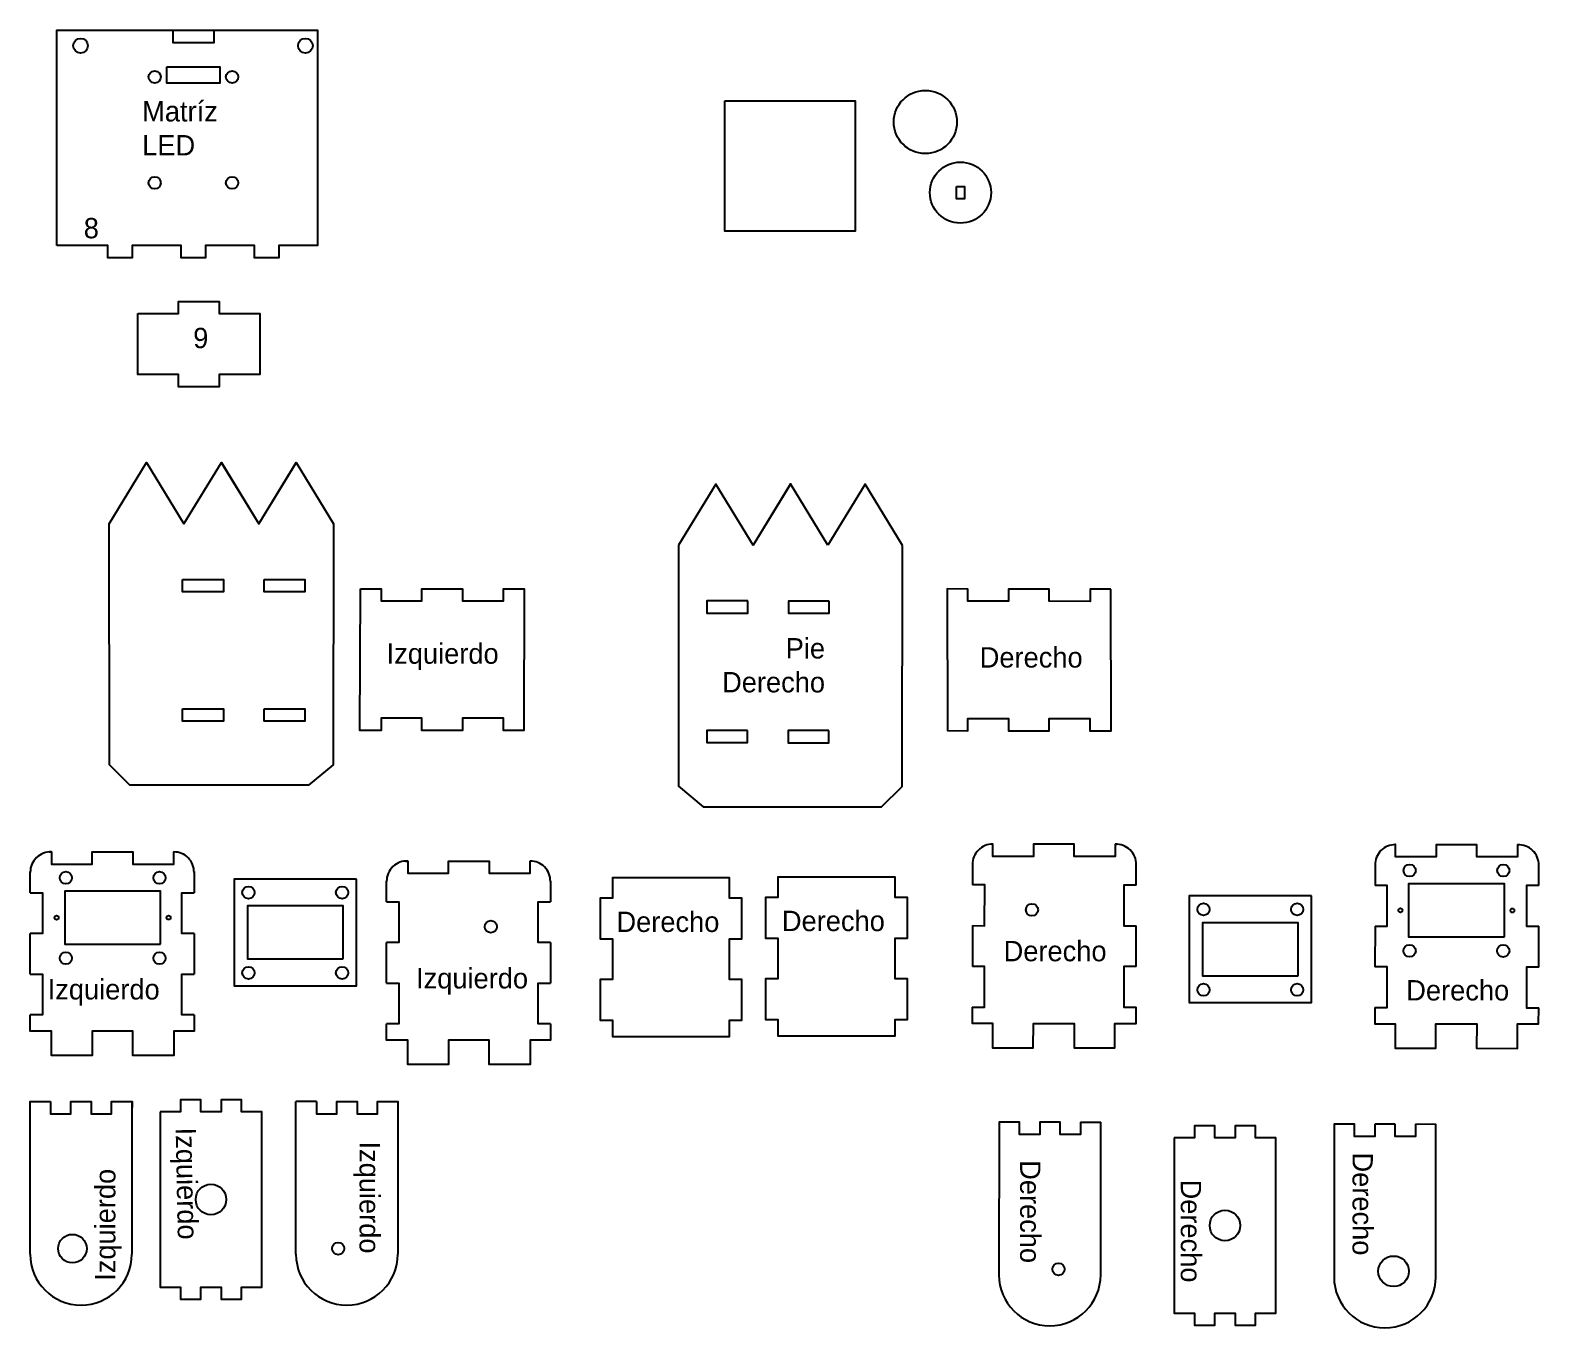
# Model space of a CAD drawing. Extents: x 10 to 742, y 10 to 384.
# Drawn here: x 371.2 to 741.7, y 19.7 to 338.5 of the extents above; entities that cross this region are included whole.
import ezdxf

# ---------------------------------------------------------------- set-up
doc = ezdxf.new("R2010")
doc.units = 0
doc.header["$MEASUREMENT"] = 0

msp = doc.modelspace()

# ---------------------------------------------------------------- linework, layer by layer
at = {"color": 1}
for points in [[(377.81, 285.57), (377.81, 338.49), (441.81, 338.49), (441.81, 285.57), (432.31, 285.57), (432.31, 282.57), (426.31, 282.57), (426.31, 285.57), (414.31, 285.57), (414.31, 282.57), (408.31, 282.57), (408.31, 285.57), (396.31, 285.57), (396.31, 282.57), (390.31, 282.57), (390.31, 285.57), (377.81, 285.57)], [(406.31, 338.49), (416.31, 338.49), (416.31, 335.39), (406.31, 335.39), (406.31, 338.49)], [(404.81, 329.49), (417.81, 329.49), (417.81, 325.49), (404.81, 325.49), (404.81, 329.49)], [(397.64, 268.88), (407.64, 268.88), (407.64, 271.88), (417.64, 271.88), (417.64, 268.88), (427.64, 268.88), (427.64, 253.88), (417.64, 253.88), (417.64, 250.88), (407.64, 250.88), (407.64, 253.88), (397.64, 253.88), (397.64, 268.88)], [(390.66, 217.27), (399.83, 232.27), (408.99, 217.27)], [(408.99, 217.27), (418.21, 232.33), (427.35, 217.27), (436.53, 232.25)], [(418.17, 232.27), (427.35, 217.27), (436.52, 232.27), (445.68, 217.27)], [(557.94, 226.98), (548.75, 211.99), (539.6, 227), (530.42, 212.01)], [(567.11, 211.97), (557.91, 227.04), (548.75, 211.99), (539.58, 226.98)], [(585.44, 211.95), (576.29, 226.96), (567.11, 211.97)], [(445.68, 217.27), (445.64, 158.06), (439.55, 153.02), (395.72, 153.04), (390.69, 158.06), (390.66, 217.27)], [(530.42, 212.01), (530.39, 152.8), (536.47, 147.75), (580.3, 147.72), (585.34, 152.74), (585.44, 211.95)], [(452.32, 201.3), (457.42, 201.3), (457.42, 198.3), (467.42, 198.3), (467.42, 201.3), (477.42, 201.3), (477.42, 198.3), (487.42, 198.3), (487.42, 201.3), (492.51, 201.3), (492.42, 166.51), (487.42, 166.51), (487.42, 169.51), (477.42, 169.51), (477.42, 166.51), (467.42, 166.51), (467.42, 169.51), (457.42, 169.51), (457.42, 166.51), (452.21, 166.51), (452.32, 201.3)], [(636.57, 201.18), (631.47, 201.19), (631.47, 198.19), (621.47, 198.2), (621.47, 201.2), (611.47, 201.21), (611.47, 198.21), (601.47, 198.22), (601.47, 201.22), (596.38, 201.23), (596.43, 166.43), (601.43, 166.42), (601.44, 169.42), (611.44, 169.41), (611.43, 166.41), (621.43, 166.4), (621.44, 169.4), (631.44, 169.39), (631.43, 166.39), (636.64, 166.38), (636.57, 201.18)], [(638.15, 138.51), (637.6, 138.51), (637.6, 135.51), (627.6, 135.53), (627.6, 138.53), (617.6, 138.54), (617.6, 135.54), (607.6, 135.55), (607.6, 138.55), (607.46, 138.55)], [(737.01, 138.4), (736.45, 138.4), (736.45, 135.4), (726.45, 135.41), (726.45, 138.41), (716.45, 138.42), (716.45, 135.42), (706.45, 135.43), (706.45, 138.43), (706.32, 138.43)], [(375.93, 136.64), (376.48, 136.64), (376.48, 133.64), (386.48, 133.64), (386.48, 136.64), (396.48, 136.64), (396.48, 133.64), (406.48, 133.64), (406.48, 136.64), (406.62, 136.64)], [(463.42, 134.41), (463.97, 134.41), (463.97, 131.41), (473.97, 131.41), (473.97, 134.41), (483.97, 134.41), (483.97, 131.41), (493.97, 131.41), (493.97, 134.41), (494.11, 134.41)], [(602.6, 133.73), (602.6, 128.54)], [(642.8, 128.49), (642.8, 133.67)], [(701.46, 133.61), (701.45, 128.42)], [(741.65, 128.38), (741.66, 133.56)], [(371.27, 126.62), (371.27, 131.8)], [(411.47, 131.81), (411.47, 126.62)], [(514.18, 130.48), (514.18, 125.3), (511.18, 125.3), (511.18, 115.3), (514.18, 115.3), (514.18, 105.3), (511.18, 105.3), (511.18, 95.3), (514.18, 95.3), (514.18, 91.31), (542.98, 91.31), (542.98, 95.3), (545.98, 95.3), (545.98, 105.3), (542.98, 105.3), (542.98, 115.3), (545.98, 115.3), (545.98, 125.3), (542.98, 125.3), (542.98, 130.3), (514.18, 130.3)], [(554.81, 130.65), (554.81, 125.46), (551.81, 125.46), (551.81, 115.46), (554.81, 115.46), (554.81, 105.46), (551.81, 105.46), (551.81, 95.46), (554.81, 95.46), (554.81, 91.48), (583.61, 91.48), (583.61, 95.46), (586.61, 95.46), (586.61, 105.46), (583.61, 105.46), (583.61, 115.46), (586.61, 115.46), (586.61, 125.46), (583.61, 125.46), (583.61, 130.46), (554.81, 130.46)], [(371.27, 126.62), (374.27, 126.62), (374.27, 116.62), (371.27, 116.62)], [(403.23, 114.01), (403.23, 127.01), (379.73, 127.01), (379.73, 114.01), (403.23, 114.01)], [(411.47, 116.62), (408.47, 116.62), (408.47, 126.62), (411.47, 126.62)], [(458.76, 124.39), (458.76, 129.57)], [(498.96, 129.58), (498.96, 124.39)], [(602.59, 118.54), (605.59, 118.53), (605.6, 128.53), (602.6, 128.54)], [(642.8, 128.49), (639.8, 128.49), (639.79, 118.49), (642.79, 118.49)], [(701.44, 118.42), (704.44, 118.42), (704.45, 128.42), (701.45, 128.42)], [(733.19, 115.78), (733.19, 128.78), (709.69, 128.78), (709.69, 115.78), (733.19, 115.78)], [(741.65, 128.38), (738.65, 128.38), (738.64, 118.38), (741.64, 118.38)], [(448.07, 110.37), (448.07, 123.37), (424.57, 123.37), (424.57, 110.37), (448.07, 110.37)], [(458.76, 124.39), (461.76, 124.39), (461.76, 114.39), (458.76, 114.39)], [(498.96, 114.39), (495.96, 114.39), (495.96, 124.39), (498.96, 124.39)], [(602.59, 118.54), (602.58, 108.54)], [(682.58, 106.25), (682.58, 119.25), (659.08, 119.25), (659.08, 106.25), (682.58, 106.25)], [(371.27, 106.62), (371.27, 116.62)], [(411.47, 116.62), (411.47, 106.62)], [(642.78, 108.49), (642.79, 118.49)], [(701.44, 118.42), (701.43, 108.42)], [(741.63, 108.38), (741.64, 118.38)], [(458.76, 104.39), (458.76, 114.39)], [(498.96, 114.39), (498.96, 104.39)], [(602.56, 98.54), (605.56, 98.53), (605.58, 108.53), (602.58, 108.54)], [(642.78, 108.49), (639.78, 108.49), (639.76, 98.49), (642.76, 98.49)], [(701.42, 98.42), (704.42, 98.42), (704.43, 108.42), (701.43, 108.42)], [(741.63, 108.38), (738.63, 108.38), (738.62, 98.38), (741.62, 98.38)], [(371.27, 106.62), (374.27, 106.62), (374.27, 96.62), (371.27, 96.62)], [(411.47, 96.62), (408.47, 96.62), (408.47, 106.62), (411.47, 106.62)], [(458.76, 104.39), (461.76, 104.39), (461.76, 94.39), (458.76, 94.39)], [(498.96, 94.39), (495.96, 94.39), (495.96, 104.39), (498.96, 104.39)], [(411.47, 96.62), (411.47, 92.64), (406.48, 92.64), (406.48, 86.64), (396.48, 86.64), (396.48, 92.64), (386.48, 92.64), (386.48, 86.64), (376.48, 86.64), (376.48, 92.64), (371.27, 92.64), (371.27, 96.62)], [(602.56, 98.54), (602.56, 94.56), (607.55, 94.55), (607.54, 88.55), (617.54, 88.54), (617.55, 94.54), (627.55, 94.53), (627.54, 88.53), (637.54, 88.51), (637.55, 94.51), (642.76, 94.51), (642.76, 98.49)], [(701.42, 98.42), (701.41, 94.44), (706.4, 94.43), (706.39, 88.43), (716.39, 88.42), (716.4, 94.42), (726.4, 94.41), (726.39, 88.41), (736.39, 88.4), (736.4, 94.4), (741.61, 94.39), (741.62, 98.38)], [(498.96, 94.39), (498.96, 90.41), (493.97, 90.41), (493.97, 84.41), (483.97, 84.41), (483.97, 90.41), (473.97, 90.41), (473.97, 84.41), (463.97, 84.41), (463.97, 90.41), (458.76, 90.41), (458.76, 94.39)], [(371.24, 37.82), (371.24, 75.32), (376.24, 75.32)], [(376.24, 75.32), (376.24, 72.32), (381.24, 72.32), (381.24, 75.32), (386.24, 75.32), (386.24, 72.32), (391.24, 72.32), (391.24, 75.32), (396.24, 75.32), (396.23, 72.32)], [(396.23, 75.32), (396.23, 37.82)], [(403.14, 72.78), (403.14, 29.78), (408.14, 29.78), (408.14, 26.78), (413.14, 26.78), (413.14, 29.78), (418.14, 29.78), (418.14, 26.78), (423.14, 26.78), (423.14, 29.78), (428.13, 29.78), (428.12, 72.78), (423.13, 72.78), (423.13, 75.78), (418.13, 75.78), (418.13, 72.78), (413.13, 72.78), (413.13, 75.78), (408.13, 75.78), (408.13, 72.78), (403.13, 72.78)], [(436.5, 37.82), (436.5, 75.32)], [(441.5, 75.32), (436.5, 75.32)], [(441.5, 75.32), (441.5, 72.32), (446.5, 72.32), (446.5, 75.32), (451.5, 75.32), (451.5, 72.32), (456.5, 72.32), (456.5, 75.32), (461.5, 75.32), (461.49, 72.32)], [(461.49, 75.32), (461.49, 37.82)], [(609.14, 70.27), (609.09, 32.76)], [(629.12, 70.24), (629.12, 67.24), (624.12, 67.25), (624.12, 70.25), (619.12, 70.25), (619.12, 67.25), (614.12, 67.26), (614.12, 70.26), (609.12, 70.27), (609.13, 67.27)], [(629.12, 70.24), (634.12, 70.24)], [(634.08, 32.73), (634.12, 70.24)], [(652.11, 66.39), (652.11, 23.39), (657.11, 23.39), (657.11, 20.39), (662.11, 20.39), (662.11, 23.39), (667.11, 23.39), (667.11, 20.39), (672.11, 20.39), (672.11, 23.39), (677.1, 23.39), (677.09, 66.39), (672.1, 66.39), (672.1, 69.39), (667.1, 69.39), (667.1, 66.39), (662.1, 66.39), (662.1, 69.39), (657.1, 69.39), (657.1, 66.39), (652.1, 66.39)], [(691.42, 69.76), (691.38, 32.26)], [(701.41, 69.75), (701.41, 66.75), (696.41, 66.76), (696.41, 69.76), (691.41, 69.76), (691.42, 66.76)], [(706.41, 69.75), (701.41, 69.75)], [(711.41, 69.74), (711.41, 66.74), (706.41, 66.75), (706.41, 69.75)], [(716.37, 32.23), (716.41, 69.73), (711.41, 69.74)]]:
    msp.add_lwpolyline(points, dxfattribs=at)
at = {"color": 4}
for points in [[(541.77, 321.11), (573.77, 321.11), (573.77, 289.11), (541.77, 289.11), (541.77, 321.11)], [(598.65, 300.09), (600.65, 300.09), (600.65, 297.09), (598.65, 297.09), (598.65, 300.09)]]:
    msp.add_lwpolyline(points, dxfattribs=at)
at = {"color": 1}
for points in [[(408.67, 203.57), (418.67, 203.57), (418.67, 200.57), (408.67, 200.57)], [(428.67, 203.57), (438.67, 203.57), (438.67, 200.57), (428.67, 200.57)], [(547.41, 198.28), (537.41, 198.3), (537.41, 195.3), (547.41, 195.28)], [(567.41, 198.26), (557.41, 198.27), (557.41, 195.27), (567.41, 195.26)], [(408.67, 171.77), (418.67, 171.77), (418.67, 168.77), (408.67, 168.77)], [(428.67, 171.77), (438.67, 171.77), (438.67, 168.77), (428.67, 168.77)], [(547.37, 166.49), (537.37, 166.5), (537.37, 163.5), (547.37, 163.49)], [(567.37, 166.46), (557.37, 166.47), (557.37, 163.47), (567.37, 163.46)], [(451.32, 129.99), (421.32, 129.99), (421.32, 103.74), (451.32, 103.74)], [(685.83, 125.88), (655.83, 125.88), (655.83, 99.63), (685.83, 99.63)]]:
    msp.add_lwpolyline(points, close=True, dxfattribs=at)
for centre, radius in [((383.61, 334.67), 1.8), ((438.81, 334.67), 1.8), ((401.81, 326.99), 1.5), ((420.81, 326.99), 1.5), ((401.81, 300.99), 1.5), ((420.81, 300.99), 1.5), ((709.94, 132.09), 1.5), ((732.94, 132.07), 1.5), ((379.98, 130.3), 1.5), ((402.98, 130.3), 1.5), ((424.82, 126.66), 1.5), ((447.82, 126.66), 1.5), ((617.21, 122.41), 1.5), ((659.33, 122.54), 1.5), ((682.33, 122.54), 1.5), ((707.68, 122.3), 0.5), ((735.18, 122.26), 0.5), ((377.73, 120.5), 0.5), ((405.23, 120.51), 0.5), ((484.35, 118.28), 1.5), ((379.98, 110.56), 1.5), ((402.98, 110.56), 1.5), ((709.92, 112.36), 1.5), ((732.92, 112.33), 1.5), ((424.82, 106.92), 1.5), ((447.82, 106.92), 1.5), ((659.33, 102.8), 1.5), ((682.33, 102.8), 1.5), ((415.63, 51.28), 3.75), ((664.6, 44.89), 3.75), ((381.61, 39.21), 3.5), ((446.87, 39.21), 1.5), ((706, 33.64), 3.75), ((623.71, 34.14), 1.5)]:
    msp.add_circle(centre, radius, dxfattribs=at)
at = {"color": 4, "linetype": 'ByBlock'}
for centre, radius in [((591.03, 315.93), 7.75), ((599.65, 298.59), 7.5)]:
    msp.add_circle(centre, radius, dxfattribs=at)
at = {"color": 1}
for centre, radius, start, end in [((607.53, 133.63), 4.92, 89.147, 181.0438), ((637.87, 133.59), 4.93, 358.8862, 93.1523), ((706.38, 133.51), 4.92, 89.147, 181.0438), ((736.72, 133.47), 4.93, 358.8862, 93.1523), ((376.2, 131.71), 4.93, 86.7807, 181.0468), ((406.55, 131.72), 4.92, 358.8893, 90.786), ((463.69, 129.48), 4.93, 86.7807, 181.0468), ((494.04, 129.48), 4.92, 358.8893, 90.786), ((383.73, 37.82), 12.49, 180, 0), ((448.99, 37.82), 12.49, 180, 0), ((621.59, 32.75), 12.49, 179.933, 359.933), ((703.87, 32.24), 12.49, 179.933, 359.933)]:
    msp.add_arc(centre, radius, start, end, dxfattribs=at)

# ---------------------------------------------------------------- texts
at = {"color": 1, "char_height": 5, "attachment_point": 1}
for s, width, heights, insert in [('{\\C250;Matríz LED}', 11.9156, [0], (398.74, 321.06)), ('{\\C250;8}', 11.9156, [0], (384.39, 292.37)), ('{\\C250;9}', 11.9156, [5.07], (411.27, 265.38)), ('{\\C250;Izquierdo}', 22.2199, [0], (458.76, 187.87)), ('{\\C250;Derecho}', 22.2199, [0], (604.38, 186.93)), ('{\\C250;Derecho}', 22.2199, [0], (515.19, 121.98)), ('{\\C250;Derecho}', 22.2199, [0], (555.81, 122.2)), ('{\\C250;Derecho}', 22.2199, [0], (610.25, 114.79)), ('{\\C250;Izquierdo}', 22.2199, [0], (465.98, 108.11)), ('{\\C250;Izquierdo}', 22.2199, [0], (375.53, 105.4)), ('{\\C250;Derecho}', 22.2199, [0], (709.11, 105.16))]:
    msp.add_mtext_dynamic_manual_height_columns(s, width=width, gutter_width=1, heights=heights, dxfattribs=dict(at, insert=insert))
at = {"color": 1, "char_height": 5}
for s, width, insert, attachment_point, rotation in [('{\\C250;Pie\\PDerecho}', 22.2199, (566.41, 189.15), 3, 359.933), ('{\\C250;Izquierdo}', 22.2199, (411.95, 68.99), 1, 271.1452), ('{\\C250;Izquierdo}', 22.2199, (457.1, 65.52), 1, 270), ('{\\C250;Derecho}', 22.2199, (619.3, 60.93), 1, 270), ('{\\C250;Derecho}', 22.2199, (700.91, 62.81), 1, 270), ('{\\C250;Izquierdo}', 25.7823, (387.16, 31.3), 1, 90), ('{\\C250;Derecho}', 22.2199, (658.75, 56.16), 1, 270)]:
    msp.add_mtext_dynamic_manual_height_columns(s, width=width, gutter_width=1, heights=[0], dxfattribs=dict(at, insert=insert, attachment_point=attachment_point, rotation=rotation))

doc.saveas('drawing.dxf')
